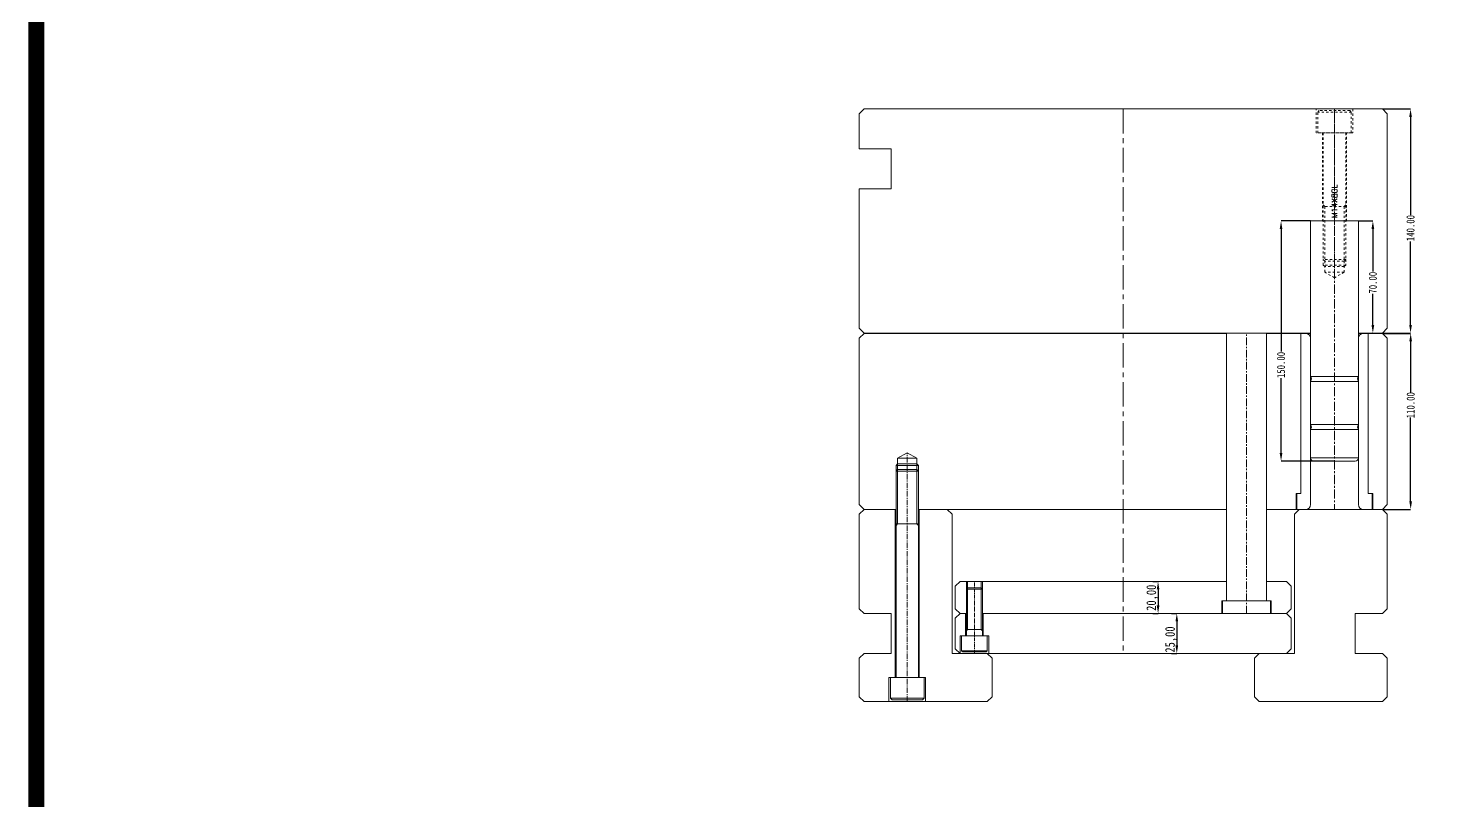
# Model space of a CAD drawing. Header units: millimetres. Extents: x 97 to 1722, y -6063 to 1553.
# Drawn here: x 97 to 987, y -1137 to -655 of the extents above; entities that cross this region are included whole.
import ezdxf
from ezdxf.enums import TextEntityAlignment as Align

# ---------------------------------------------------------------- set-up
doc = ezdxf.new("R2010")
doc.units = ezdxf.units.MM
doc.header["$LTSCALE"] = 16.335
doc.header["$PDMODE"] = 3
doc.header["$PDSIZE"] = 0.3125
doc.linetypes.add('CENTER', pattern=[0.6, 0.375, -0.075, 0.075, -0.075])
doc.linetypes.add('HIDDEN', pattern=[0.2, 0.1, -0.1])
doc.layers.get('0').update_dxf_attribs({"linetype": 'CONTINUOUS'})
doc.layers.get('Defpoints').update_dxf_attribs({"linetype": 'CONTINUOUS'})
doc.layers.add('moldbase', color=7, linetype='CONTINUOUS', lineweight=20)
doc.layers.add('screw', color=33, linetype='CONTINUOUS', lineweight=13)
doc.styles.get("Standard").update_dxf_attribs({"font": 'txt', "width": 0.8})
doc.styles.add('TXT', font='txt.shx', dxfattribs={"bigfont": 'gbcbig.shx'})
doc.dimstyles.new('mold', dxfattribs={"dimtxt": 6, "dimasz": 5, "dimexe": 0, "dimexo": 0, "dimgap": 0, "dimtad": 1, "dimzin": 1, "dimtxsty": 'Standard', "dimcen": 0, "dimclrd": 4, "dimclre": 4, "dimclrt": 6, "dimazin": 0, "dimtfac": 1, "dimtofl": 0, "dimtmove": 0, "dimatfit": 3, "dimfxl": 0, "dimarcsym": 0})
doc.dimstyles.get("Standard").update_dxf_attribs({"dimtxt": 0.15625, "dimasz": 0.1875, "dimexe": 0.125, "dimexo": 0.0625, "dimtad": 0, "dimtih": 1, "dimtoh": 1, "dimdsep": 46, "dimtxsty": 'Standard', "dimcen": 0.09, "dimadec": 0, "dimazin": 0, "dimtp": 0.01, "dimtm": 0.01, "dimtfac": 1, "dimtofl": 0, "dimtmove": 0, "dimatfit": 3, "dimfxl": 0, "dimtolj": 1, "dimarcsym": 0})

# ---------------------------------------------------------------- blocks, each defined once
blk = doc.blocks.new('*D16')
at = {"color": 4, "lineweight": -2}
for p, q in [((928.68, -775.22), (937.67, -775.22)), ((937.67, -780.22), (937.67, -806.77)), ((937.67, -840.22), (937.67, -820.77)), ((928.68, -845.22), (937.67, -845.22))]:
    blk.add_line(p, q, dxfattribs=at)
at = {"color": 4}
for points in [[(936.83, -780.22), (938.5, -780.22), (937.67, -775.22)], [(936.83, -840.22), (938.5, -840.22), (937.67, -845.22)]]:
    blk.add_solid(points, dxfattribs=at)
at = {"layer": 'Defpoints', "color": 0}
for p in [(928.68, -775.22), (928.68, -845.22), (937.67, -845.22)]:
    blk.add_point(p, dxfattribs=at)
at = {"color": 6, "insert": (937.67, -813.77), "char_height": 5, "attachment_point": 5, "rotation": 90}
blk.add_mtext('\\A1;70.00', dxfattribs=at)
blk = doc.blocks.new('*D17')
at = {"color": 4, "lineweight": -2}
for p, q in [((898.68, -775.22), (880.29, -775.22)), ((880.29, -780.22), (880.29, -856.83)), ((880.29, -920.22), (880.29, -873.5)), ((913.68, -925.22), (880.29, -925.22))]:
    blk.add_line(p, q, dxfattribs=at)
at = {"color": 4}
for points in [[(879.45, -780.22), (881.12, -780.22), (880.29, -775.22)], [(879.45, -920.22), (881.12, -920.22), (880.29, -925.22)]]:
    blk.add_solid(points, dxfattribs=at)
at = {"layer": 'Defpoints', "color": 0}
for p in [(880.29, -775.22), (898.68, -775.22), (913.68, -925.22)]:
    blk.add_point(p, dxfattribs=at)
at = {"color": 6, "insert": (880.29, -865.17), "char_height": 5, "attachment_point": 5, "rotation": 90}
blk.add_mtext('\\A1;150.00', dxfattribs=at)
blk = doc.blocks.new('*D18')
at = {"color": 4, "lineweight": -2}
for p, q in [((943.68, -705.22), (961.23, -705.22)), ((961.23, -710.22), (961.23, -771.3)), ((961.23, -840.22), (961.23, -787.96)), ((943.68, -845.22), (961.23, -845.22))]:
    blk.add_line(p, q, dxfattribs=at)
at = {"color": 4}
for points in [[(960.39, -710.22), (962.06, -710.22), (961.23, -705.22)], [(960.39, -840.22), (962.06, -840.22), (961.23, -845.22)]]:
    blk.add_solid(points, dxfattribs=at)
at = {"layer": 'Defpoints', "color": 0}
for p in [(943.68, -705.22), (943.68, -845.22), (961.23, -845.22)]:
    blk.add_point(p, dxfattribs=at)
at = {"color": 6, "insert": (961.23, -779.63), "char_height": 5, "attachment_point": 5, "rotation": 90}
blk.add_mtext('\\A1;140.00', dxfattribs=at)
blk = doc.blocks.new('*D19')
at = {"color": 4, "lineweight": -2}
for p, q in [((943.68, -845.42), (961.29, -845.42)), ((961.29, -850.42), (961.29, -882.63)), ((961.29, -950.42), (961.29, -897.96)), ((943.68, -955.42), (961.29, -955.42))]:
    blk.add_line(p, q, dxfattribs=at)
at = {"color": 4}
for points in [[(960.46, -850.42), (962.13, -850.42), (961.29, -845.42)], [(960.46, -950.42), (962.13, -950.42), (961.29, -955.42)]]:
    blk.add_solid(points, dxfattribs=at)
at = {"layer": 'Defpoints', "color": 0}
for p in [(943.68, -845.42), (943.68, -955.42), (961.29, -955.42)]:
    blk.add_point(p, dxfattribs=at)
at = {"color": 6, "insert": (961.29, -890.3), "char_height": 5, "attachment_point": 5, "rotation": 90}
blk.add_mtext('\\A1;110.00', dxfattribs=at)
blk = doc.blocks.new('*D320')
at = {"color": 4, "lineweight": -2}
for p, q in [((811.84, -1020.42), (815.14, -1020.42)), ((815.14, -1025.42), (815.14, -1040.42)), ((811.84, -1045.42), (815.14, -1045.42))]:
    blk.add_line(p, q, dxfattribs=at)
at = {"color": 4}
for points in [[(814.3, -1025.42), (815.97, -1025.42), (815.14, -1020.42)], [(814.3, -1040.42), (815.97, -1040.42), (815.14, -1045.42)]]:
    blk.add_solid(points, dxfattribs=at)
at = {"layer": 'Defpoints', "color": 0}
for p in [(811.84, -1020.42), (811.84, -1045.42), (815.14, -1045.42)]:
    blk.add_point(p, dxfattribs=at)
at = {"color": 6, "insert": (811.64, -1036.69), "char_height": 6, "attachment_point": 5, "rotation": 90}
blk.add_mtext('25,00', dxfattribs=at)
blk = doc.blocks.new('*D321')
at = {"color": 4, "lineweight": -2}
for p, q in [((800.13, -1000.42), (803.43, -1000.42)), ((803.43, -1005.42), (803.43, -1015.42)), ((800.13, -1020.42), (803.43, -1020.42))]:
    blk.add_line(p, q, dxfattribs=at)
at = {"color": 4}
for points in [[(802.6, -1005.42), (804.27, -1005.42), (803.43, -1000.42)], [(802.6, -1015.42), (804.27, -1015.42), (803.43, -1020.42)]]:
    blk.add_solid(points, dxfattribs=at)
at = {"layer": 'Defpoints', "color": 0}
for p in [(800.13, -1000.42), (800.13, -1020.42), (803.43, -1020.42)]:
    blk.add_point(p, dxfattribs=at)
at = {"color": 6, "insert": (799.93, -1010.6), "char_height": 6, "attachment_point": 5, "rotation": 90}
blk.add_mtext('20,00', dxfattribs=at)

msp = doc.modelspace()

# ---------------------------------------------------------------- linework, layer by layer
at = {"color": 3, "const_width": 10}
msp.add_lwpolyline([(102.476, 1547.832), (1717.02, 1547.832), (1717.02, -6057.882), (102.476, -6057.882)], close=True, dxfattribs=at)
at = {"layer": 'moldbase'}
for p, q in [((619.683, -705.219), (616.683, -708.219)), ((616.683, -708.219), (616.683, -730.219)), ((943.683, -705.219), (619.683, -705.219)), ((943.683, -705.219), (946.683, -708.219)), ((946.683, -708.219), (946.683, -842.219)), ((616.683, -730.219), (636.683, -730.219)), ((636.683, -730.219), (636.683, -755.219)), ((636.683, -755.219), (616.683, -755.219)), ((616.683, -755.219), (616.683, -842.219)), ((898.683, -948.419), (898.683, -775.219)), ((928.683, -775.219), (898.683, -775.219)), ((928.683, -775.219), (928.683, -948.419)), ((616.683, -842.219), (619.683, -845.219)), ((619.683, -845.419), (616.683, -848.419)), ((898.683, -845.219), (619.683, -845.219)), ((846.183, -845.419), (619.683, -845.419)), ((846.183, -1012.419), (846.183, -845.219)), ((871.183, -1012.419), (871.183, -845.219)), ((898.683, -845.419), (871.183, -845.419)), ((892.683, -845.419), (892.683, -945.419)), ((943.683, -845.219), (928.683, -845.219)), ((943.683, -845.419), (928.683, -845.419)), ((934.683, -845.419), (934.683, -945.419)), ((946.683, -842.219), (943.683, -845.219)), ((943.683, -845.419), (946.683, -848.419)), ((616.683, -848.419), (616.683, -952.419)), ((898.683, -952.419), (898.683, -848.419)), ((928.683, -952.419), (928.683, -848.419)), ((946.683, -848.419), (946.683, -952.419)), ((928.683, -872.419), (898.683, -872.419)), ((928.683, -875.419), (898.683, -875.419)), ((928.683, -902.419), (898.683, -902.419)), ((928.683, -905.419), (898.683, -905.419)), ((640.683, -923.419), (646.683, -919.955)), ((640.683, -930.419), (640.683, -923.419)), ((640.683, -923.419), (652.683, -923.419)), ((646.683, -919.955), (652.683, -923.419)), ((652.683, -923.419), (652.683, -930.419)), ((928.683, -923.219), (898.683, -923.219)), ((926.683, -925.219), (900.683, -925.219)), ((639.683, -931.419), (640.683, -930.419)), ((639.683, -1060.419), (639.683, -931.419)), ((640.683, -930.419), (652.683, -930.419)), ((652.683, -930.419), (653.683, -931.419)), ((653.683, -1060.419), (653.683, -931.419)), ((892.683, -945.419), (889.683, -945.419)), ((889.683, -945.419), (889.683, -955.419)), ((890.183, -945.419), (890.183, -955.419)), ((934.683, -945.419), (937.683, -945.419)), ((937.183, -945.419), (937.183, -955.419)), ((937.683, -945.419), (937.683, -955.419)), ((616.683, -952.419), (619.683, -955.419)), ((619.683, -955.419), (616.683, -958.419)), ((616.683, -958.419), (616.683, -1017.419)), ((639.683, -955.419), (619.683, -955.419)), ((639.183, -955.419), (639.183, -1060.419)), ((846.183, -955.419), (653.683, -955.419)), ((654.183, -1060.419), (654.183, -955.419)), ((671.683, -955.419), (674.683, -958.419)), ((674.683, -958.419), (674.683, -1045.419)), ((943.683, -955.419), (871.183, -955.419)), ((891.683, -955.419), (888.683, -958.419)), ((888.683, -958.419), (888.683, -1045.419)), ((946.683, -952.419), (943.683, -955.419)), ((943.683, -955.419), (946.683, -958.419)), ((946.683, -958.419), (946.683, -1017.419)), ((639.683, -964.419), (653.683, -964.419)), ((679.683, -1000.419), (676.683, -1003.419)), ((676.683, -1003.419), (676.683, -1017.419)), ((846.183, -1000.419), (679.683, -1000.419)), ((683.683, -1005.169), (684.433, -1004.419)), ((683.683, -1034.419), (683.683, -1005.169)), ((684.433, -1004.419), (684.433, -1000.419)), ((684.433, -1004.419), (692.933, -1004.419)), ((692.933, -1004.419), (692.933, -1000.419)), ((692.933, -1004.419), (693.683, -1005.169)), ((693.683, -1034.419), (693.683, -1005.169)), ((883.683, -1000.419), (871.183, -1000.419)), ((883.683, -1000.419), (886.683, -1003.419)), ((886.683, -1003.419), (886.683, -1017.419)), ((843.183, -1020.419), (843.183, -1012.419)), ((843.183, -1012.419), (874.183, -1012.419)), ((843.683, -1020.419), (843.683, -1012.419)), ((873.683, -1012.419), (873.683, -1020.419)), ((874.183, -1012.419), (874.183, -1020.419)), ((616.683, -1017.419), (619.683, -1020.419)), ((619.683, -1020.419), (636.683, -1020.419)), ((636.683, -1020.419), (636.683, -1045.419)), ((676.683, -1017.419), (679.683, -1020.419)), ((679.683, -1020.419), (676.683, -1023.419)), ((676.683, -1023.419), (676.683, -1042.419)), ((683.683, -1020.419), (679.683, -1020.419)), ((683.183, -1020.419), (683.183, -1034.419)), ((883.683, -1020.419), (693.683, -1020.419)), ((694.183, -1034.419), (694.183, -1020.419)), ((886.683, -1017.419), (883.683, -1020.419)), ((883.683, -1020.419), (886.683, -1023.419)), ((886.683, -1023.419), (886.683, -1042.419)), ((943.683, -1020.419), (926.683, -1020.419)), ((926.683, -1020.419), (926.683, -1045.419)), ((946.683, -1017.419), (943.683, -1020.419)), ((683.683, -1030.419), (693.683, -1030.419)), ((679.683, -1045.419), (679.683, -1034.419)), ((679.683, -1034.419), (697.683, -1034.419)), ((680.683, -1043.669), (680.683, -1034.419)), ((680.683, -1034.419), (696.683, -1034.419)), ((696.683, -1034.419), (696.683, -1043.669)), ((697.683, -1034.419), (697.683, -1045.419)), ((619.683, -1045.419), (616.683, -1048.419)), ((616.683, -1048.419), (616.683, -1072.419)), ((636.683, -1045.419), (619.683, -1045.419)), ((888.683, -1045.419), (674.683, -1045.419)), ((676.683, -1042.419), (679.683, -1045.419)), ((681.433, -1044.419), (680.683, -1043.669)), ((680.683, -1043.669), (696.683, -1043.669)), ((681.433, -1044.419), (695.933, -1044.419)), ((696.683, -1043.669), (695.933, -1044.419)), ((696.683, -1045.419), (699.683, -1048.419)), ((699.683, -1048.419), (699.683, -1072.419)), ((866.683, -1045.419), (863.683, -1048.419)), ((863.683, -1048.419), (863.683, -1072.419)), ((886.683, -1042.419), (883.683, -1045.419)), ((943.683, -1045.419), (926.683, -1045.419)), ((943.683, -1045.419), (946.683, -1048.419)), ((946.683, -1048.419), (946.683, -1072.419)), ((635.183, -1075.419), (635.183, -1060.419)), ((635.183, -1060.419), (658.183, -1060.419)), ((636.183, -1073.419), (636.183, -1060.419)), ((636.183, -1060.419), (657.183, -1060.419)), ((657.183, -1060.419), (657.183, -1073.419)), ((658.183, -1060.419), (658.183, -1075.419)), ((616.683, -1072.419), (619.683, -1075.419)), ((696.683, -1075.419), (619.683, -1075.419)), ((637.183, -1074.419), (636.183, -1073.419)), ((636.183, -1073.419), (657.183, -1073.419)), ((637.183, -1074.419), (656.183, -1074.419)), ((657.183, -1073.419), (656.183, -1074.419)), ((699.683, -1072.419), (696.683, -1075.419)), ((863.683, -1072.419), (866.683, -1075.419)), ((943.683, -1075.419), (866.683, -1075.419)), ((946.683, -1072.419), (943.683, -1075.419))]:
    msp.add_line(p, q, dxfattribs=at)
at = {"layer": 'moldbase', "color": 1, "linetype": 'CENTER', "ltscale": 2.487909}
msp.add_line((781.683, -705.219), (781.683, -1045.419), dxfattribs=at)
at = {"layer": 'moldbase', "color": 1, "linetype": 'CENTER', "ltscale": 0.932966}
msp.add_line((913.683, -705.219), (913.683, -955.419), dxfattribs=at)
at = {"layer": 'moldbase', "color": 1, "linetype": 'CENTER', "ltscale": 0.777472}
msp.add_line((858.683, -1020.419), (858.683, -845.219), dxfattribs=at)
at = {"layer": 'moldbase', "color": 1, "linetype": 'CENTER', "ltscale": 0.54423}
msp.add_line((646.683, -1075.419), (646.683, -919.955), dxfattribs=at)
at = {"layer": 'moldbase', "color": 92}
for p, q in [((639.683, -927.919), (640.683, -926.919)), ((639.683, -931.419), (639.683, -927.919)), ((639.683, -927.919), (653.683, -927.919)), ((639.683, -931.419), (653.683, -931.419)), ((640.683, -926.919), (652.683, -926.919)), ((640.683, -964.419), (640.683, -930.419)), ((652.683, -926.919), (653.683, -927.919)), ((652.683, -964.419), (652.683, -930.419)), ((653.683, -927.919), (653.683, -931.419)), ((639.683, -965.419), (640.683, -964.419)), ((652.683, -964.419), (653.683, -965.419)), ((683.683, -1005.169), (683.683, -1000.419)), ((683.683, -1005.169), (693.683, -1005.169)), ((684.433, -1030.419), (684.433, -1004.419)), ((692.933, -1030.419), (692.933, -1004.419)), ((693.683, -1005.169), (693.683, -1000.419)), ((683.683, -1031.169), (684.433, -1030.419)), ((692.933, -1030.419), (693.683, -1031.169))]:
    msp.add_line(p, q, dxfattribs=at)
at = {"layer": 'moldbase', "color": 1, "linetype": 'CENTER', "ltscale": 0.388736}
msp.add_line((688.683, -1045.419), (688.683, -1000.419), dxfattribs=at)
at = {"layer": 'moldbase'}
for centre, radius, start, end in [((895.683, -848.419), 3, 0, 90), ((931.683, -848.419), 3, 90, 180), ((897.36, -873.919), 2, 311.409608, 48.590469), ((930.006, -873.919), 2, 131.4098, 228.590317), ((897.36, -903.919), 2, 311.409608, 48.590469), ((930.006, -903.919), 2, 131.4098, 228.590317), ((900.683, -923.219), 2, 180, 270), ((926.683, -923.219), 2, 270, 0), ((895.683, -952.419), 3, 270, 0), ((931.683, -952.419), 3, 180, 270)]:
    msp.add_arc(centre, radius, start, end, dxfattribs=at)
at = {"layer": 'screw', "color": 8, "linetype": 'HIDDEN', "ltscale": 0.870768}
for p, q in [((902.183, -720.219), (902.183, -705.219)), ((903.183, -707.219), (904.183, -706.219)), ((903.183, -720.219), (903.183, -707.219)), ((924.183, -707.219), (903.183, -707.219)), ((923.183, -706.219), (904.183, -706.219)), ((923.183, -706.219), (924.183, -707.219)), ((924.183, -707.219), (924.183, -720.219)), ((925.183, -705.219), (925.183, -720.219)), ((925.183, -720.219), (902.183, -720.219)), ((924.183, -720.219), (903.183, -720.219)), ((906.183, -720.219), (906.183, -775.219)), ((906.683, -720.219), (906.683, -799.219)), ((920.683, -720.219), (920.683, -799.219)), ((921.183, -775.219), (921.183, -720.219)), ((920.683, -766.219), (906.683, -766.219)), ((907.683, -800.219), (906.683, -799.219)), ((919.683, -800.219), (907.683, -800.219)), ((907.683, -807.219), (907.683, -800.219)), ((920.683, -799.219), (919.683, -800.219)), ((919.683, -800.219), (919.683, -807.219)), ((913.683, -810.683), (907.683, -807.219)), ((919.683, -807.219), (907.683, -807.219)), ((919.683, -807.219), (913.683, -810.683))]:
    msp.add_line(p, q, dxfattribs=at)
at = {"layer": 'screw', "color": 1, "linetype": 'CENTER', "ltscale": 0.54423}
msp.add_line((913.683, -705.219), (913.683, -810.683), dxfattribs=at)
at = {"layer": 'screw', "color": 92, "linetype": 'HIDDEN', "ltscale": 0.870768}
for p, q in [((907.683, -766.219), (906.683, -765.219)), ((920.683, -765.219), (919.683, -766.219)), ((907.683, -766.219), (907.683, -800.219)), ((919.683, -766.219), (919.683, -800.219)), ((906.683, -802.719), (906.683, -799.219)), ((920.683, -799.219), (906.683, -799.219)), ((920.683, -799.219), (920.683, -802.719)), ((907.683, -803.719), (906.683, -802.719)), ((920.683, -802.719), (906.683, -802.719)), ((919.683, -803.719), (907.683, -803.719)), ((920.683, -802.719), (919.683, -803.719))]:
    msp.add_line(p, q, dxfattribs=at)

# ---------------------------------------------------------------- texts
at = {"layer": 'screw', "color": 6, "linetype": 'HIDDEN', "ltscale": 0.870768, "style": 'TXT'}
msp.add_text('M14X80L', height=3.5, rotation=90, dxfattribs=at).set_placement((913.683, -762.951), align=Align.MIDDLE)

# ---------------------------------------------------------------- dimensions: what is measured, and where the dimension line sits
for base, p1, p2, dimstyle, override, picture, middle in [((961.225, -845.219), (943.683, -705.219), (943.683, -845.219), 'Standard', {"dimtxt": 5, "dimasz": 5, "dimexe": 0, "dimexo": 0, "dimgap": 0, "dimtih": 0, "dimtoh": 0, "dimzin": 0, "dimcen": 0, "dimclrd": 4, "dimclre": 4, "dimclrt": 6, "dimadec": 2, "dimtp": 0, "dimtm": 0, "dimtzin": 0}, '*D18', (961.225, -779.629)), ((880.286, -775.219), (913.683, -925.219), (898.683, -775.219), 'Standard', {"dimtxt": 5, "dimasz": 5, "dimexe": 0, "dimexo": 0, "dimgap": 0, "dimtih": 0, "dimtoh": 0, "dimzin": 0, "dimcen": 0, "dimclrd": 4, "dimclre": 4, "dimclrt": 6, "dimadec": 2, "dimtp": 0, "dimtm": 0, "dimtzin": 0}, '*D17', (880.286, -865.168)), ((937.666, -845.219), (928.683, -775.219), (928.683, -845.219), 'Standard', {"dimtxt": 5, "dimasz": 5, "dimexe": 0, "dimexo": 0, "dimgap": 0, "dimtih": 0, "dimtoh": 0, "dimzin": 0, "dimcen": 0, "dimclrd": 4, "dimclre": 4, "dimclrt": 6, "dimadec": 2, "dimtp": 0, "dimtm": 0, "dimtzin": 0}, '*D16', (937.666, -813.767)), ((961.293, -955.419), (943.683, -845.419), (943.683, -955.419), 'Standard', {"dimtxt": 5, "dimasz": 5, "dimexe": 0, "dimexo": 0, "dimgap": 0, "dimtih": 0, "dimtoh": 0, "dimzin": 0, "dimcen": 0, "dimclrd": 4, "dimclre": 4, "dimclrt": 6, "dimadec": 2, "dimtp": 0, "dimtm": 0, "dimtzin": 0}, '*D19', (961.293, -890.296)), ((803.433, -1020.419), (800.132, -1000.419), (800.132, -1020.419), 'mold', {"dimarcsym": 1}, '*D321', (803.433, -1010.603)), ((815.138, -1045.419), (811.837, -1020.419), (811.837, -1045.419), 'mold', {"dimarcsym": 1}, '*D320', (815.138, -1036.686))]:
    dim = msp.add_linear_dim(base=base, p1=p1, p2=p2, angle=90, dimstyle=dimstyle, override=override)
    dim.commit()
    dim.dimension.update_dxf_attribs({"geometry": picture, "text_midpoint": middle, "dimtype": 160})

doc.saveas('drawing.dxf')
